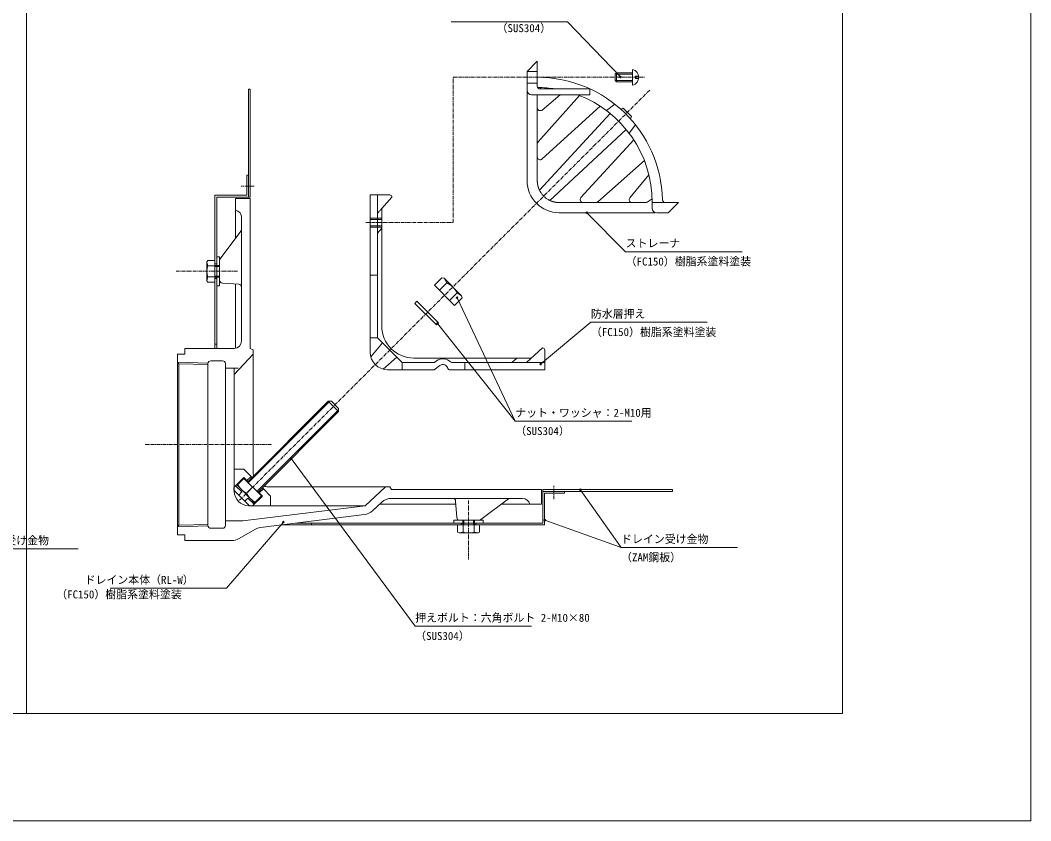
# Model space of a CAD drawing. Units: millimetres, scale not verified. Extents: x -690 to 690, y -477 to 478.
# Drawn here: x -4 to 690, y -477 to 72 of the extents above; entities that cross this region are included whole.
import ezdxf
from ezdxf.enums import TextEntityAlignment as Align

# ---------------------------------------------------------------- set-up
doc = ezdxf.new("R2010")
doc.units = ezdxf.units.MM
doc.header["$LTSCALE"] = 2
for name, pattern in [('USER1', [2, 1.25, -0.25, 0.25, -0.25]), ('USER2', [0.375, 0.25, -0.125]), ('USER3', [0.1875, 0.125, -0.0625])]:
    doc.linetypes.add(name, pattern=pattern)
for name, color, linetype, lineweight in [('0-0_0', 7, 'Continuous', 15), ('0-1_L-2', 7, 'Continuous', 18), ('0-2_L-1', 7, 'Continuous', 18), ('0-3_L-5', 2, 'USER1', 18), ('0-4_L-3', 7, 'Continuous', 18), ('0-5_L-6', 8, 'Continuous', 18), ('0-6_WAKU', 7, 'Continuous', 18), ('0-7_MOJI', 7, 'Continuous', 18)]:
    doc.layers.add(name, color=color, linetype=linetype, lineweight=lineweight)
doc.styles.add('ＭＳ ゴシック', font='')
doc.styles.get('ＭＳ ゴシック').set_extended_font_data('MS Gothic')

msp = doc.modelspace()

# ---------------------------------------------------------------- linework, layer by layer
at = {"layer": '0-0_0', "lineweight": 18}
msp.add_line((0.004, 343.755), (0.004, -403.745), dxfattribs=at)
at = {"layer": '0-0_0'}
for p, q in [((408.467, 33.042), (407.687, 33.853)), ((384.547, -59.421), (385.343, -60.217)), ((295.604, -117.711), (296.084, -118.729)), ((282.052, -135.464), (282.753, -136.344)), ((352.825, -164.168), (353.69, -163.448)), ((181.463, -228.301), (182.133, -229.204)), ((380.135, -249.586), (380.784, -250.505)), ((176.94, -271.931), (176.206, -272.783)), ((355.676, -270.856), (356.735, -271.235))]:
    msp.add_line(p, q, dxfattribs=at)
at = {"layer": '0-0_0', "lineweight": 18}
msp.add_lwpolyline([(-560.621, -403.745), (560.629, -403.745), (560.629, 343.755), (-560.621, 343.755)], close=True, dxfattribs=at)
at = {"layer": '0-0_0'}
for centre in [(408.077, 33.448), (384.945, -59.819), (295.844, -118.22), (282.403, -135.904), (353.258, -163.808), (181.798, -228.752), (380.46, -250.045), (356.205, -271.045), (176.573, -272.357)]:
    msp.add_circle(centre, 0.562, dxfattribs=at)
at = {"layer": '0-1_L-2'}
for p, q in [((153.77, -50.045), (153.77, -153.045)), ((143.77, -58.045), (143.77, -77.379)), ((147.77, -62.944), (147.77, -148.045)), ((133.17, -91.512), (147.37, -72.579)), ((129.57, -95.045), (130.77, -95.045)), ((132.77, -106.174), (132.77, -92.712)), ((129.57, -105.045), (130.77, -105.045)), ((134.637, -108.17), (145.903, -108.921)), ((143.77, -108.779), (143.77, -152.944)), ((129.57, -150.045), (130.77, -150.045)), ((103.77, -157.045), (103.77, -281.045)), ((108.77, -153.045), (142.77, -153.045)), ((155.77, -154.045), (153.77, -153.045)), ((155.77, -154.045), (155.77, -238.045)), ((103.77, -162.53), (124.802, -163.188)), ((103.77, -162.53), (104.77, -163.562)), ((104.77, -163.562), (104.77, -274.529)), ((104.77, -163.562), (124.77, -164.187)), ((124.77, -163.545), (124.77, -274.545)), ((126.77, -161.545), (134.77, -161.545)), ((136.77, -163.545), (136.77, -274.545)), ((136.77, -166.545), (142.77, -166.545)), ((142.77, -166.545), (142.77, -251.045)), ((142.77, -166.545), (145.614, -166.545)), ((149.385, -236.045), (142.77, -236.045)), ((154.335, -240.995), (149.385, -236.045)), ((154.335, -240.995), (151.507, -243.824)), ((154.335, -240.995), (155.042, -241.702)), ((147.971, -251.602), (143.729, -247.359)), ((152.214, -244.531), (151.507, -243.824)), ((162.82, -249.48), (159.992, -252.309)), ((162.113, -248.773), (162.82, -249.48)), ((162.82, -249.48), (167.77, -254.43)), ((249.77, -248.045), (165.77, -248.045)), ((249.77, -248.045), (250.77, -250.045)), ((143.022, -250.895), (152.921, -260.794)), ((147.971, -251.602), (145.85, -253.723)), ((152.214, -255.844), (150.093, -257.966)), ((152.214, -255.844), (156.457, -260.087)), ((155.749, -260.794), (162.113, -254.43)), ((159.992, -252.309), (159.285, -251.602)), ((162.113, -254.43), (159.992, -252.309)), ((167.77, -254.43), (167.77, -261.027)), ((353.77, -250.045), (250.77, -250.045)), ((340.871, -256.045), (250.899, -256.045)), ((312.304, -270.645), (331.237, -256.445)), ((148.77, -271.545), (232.77, -261.045)), ((232.77, -261.045), (152.77, -261.045)), ((244.095, -258.717), (237.798, -264.564)), ((295.037, -260.045), (242.665, -260.045)), ((295.646, -269.178), (294.895, -257.912)), ((345.77, -260.045), (326.437, -260.045)), ((160.789, -276.09), (232.234, -267.159)), ((103.77, -275.56), (104.77, -274.529)), ((103.77, -275.56), (124.802, -274.903)), ((104.77, -274.529), (124.77, -273.904)), ((126.77, -276.545), (134.77, -276.545)), ((136.77, -271.545), (148.77, -271.545)), ((157.011, -277.363), (146.098, -283.695)), ((195.97, -273.045), (195.97, -274.245)), ((297.641, -271.045), (311.104, -271.045)), ((298.77, -273.045), (298.77, -274.245)), ((308.77, -273.045), (308.77, -274.245)), ((108.77, -285.045), (141.079, -285.045))]:
    msp.add_line(p, q, dxfattribs=at)
for points in [[(130.77, -153.045), (130.77, -49.045), (152.57, -49.045), (152.57, -34.045), (151.37, -34.045), (151.37, -47.845), (129.57, -47.845), (129.57, -153.045)], [(153.77, -50.045), (143.77, -50.045), (143.77, -58.045)], [(108.77, -153.045), (108.77, -157.045), (103.77, -157.045)], [(155.77, -154.045), (155.77, -157.045), (142.77, -171.045)], [(151.507, -243.824), (149.385, -241.702), (143.022, -248.066)], [(249.77, -248.045), (246.77, -248.045), (232.77, -261.045)], [(175.544, -274.245), (355.97, -274.245), (355.97, -252.445), (369.77, -252.445), (369.77, -251.245), (354.77, -251.245), (354.77, -273.045), (185.144, -273.045)], [(353.77, -250.045), (353.77, -260.045), (345.77, -260.045)], [(108.77, -285.045), (108.77, -281.045), (103.77, -281.045)]]:
    msp.add_lwpolyline(points, dxfattribs=at)
for centre, radius, start, end in [((142.77, -62.944), 5, 0, 78.46304), ((145.77, -71.379), 2, 323.1301, 0), ((134.77, -92.712), 2, 143.1301, 180), ((134.77, -106.174), 2, 180, 266.18593), ((145.77, -110.917), 2, 0, 86.18593), ((142.77, -148.045), 5, 270, 0), ((126.77, -163.545), 2, 90, 180), ((134.77, -163.545), 2, 0, 90), ((165.77, -238.045), 10, 180, 195), ((144.436, -249.48), 2, 135, 225), ((165.77, -238.045), 10, 255, 270), ((152.77, -251.045), 10, 180, 270), ((250.899, -266.045), 10, 90, 132.8789), ((292.899, -258.045), 2, 3.81407, 90), ((332.437, -258.045), 2, 90, 126.8699), ((340.871, -261.045), 5, 11.53696, 90), ((154.335, -259.38), 2, 225, 315), ((230.994, -257.236), 10, 277.12502, 312.8789), ((297.641, -269.045), 2, 183.81407, 270), ((311.104, -269.045), 2, 270, 306.8699), ((126.77, -274.545), 2, 180, 270), ((134.77, -274.545), 2, 270, 0), ((162.029, -286.013), 10, 97.12502, 120.12318), ((141.079, -275.045), 10, 270, 300.12318)]:
    msp.add_arc(centre, radius, start, end, dxfattribs=at)
at = {"layer": '0-2_L-1'}
for p, q in [((280.166, -167.649), (284.124, -164.807)), ((280.271, -162.649), (281.791, -161.558))]:
    msp.add_line(p, q, dxfattribs=at)
for points in [[(152.57, -49.045), (153.77, -49.045), (153.77, 24.955), (152.57, 24.955)], [(354.77, -251.245), (443.77, -251.245), (443.77, -250.045), (354.77, -250.045)]]:
    msp.add_lwpolyline(points, close=True, dxfattribs=at)
for centre, radius, start, end in [((286.166, -167.649), 7.5, 44.90087, 125.68533), ((286.166, -167.649), 3.5, 12.83959, 125.68533), ((292.187, -161.649), 1, 224.90087, 270), ((290.554, -166.649), 1, 192.83959, 270)]:
    msp.add_arc(centre, radius, start, end, dxfattribs=at)
at = {"layer": '0-3_L-5'}
for p, q in [((293.142, 33.181), (424.762, 33.181)), ((293.142, -66.649), (293.142, 33.181)), ((428.253, 24.438), (146.408, -257.408)), ((156.47, -41.545), (147.47, -41.545)), ((233.166, -66.649), (293.142, -66.649)), ((144.981, -100.045), (102.847, -100.045)), ((81.587, -219.045), (168.611, -219.045)), ((362.27, -256.645), (362.27, -247.345)), ((303.77, -257.399), (303.77, -298.126))]:
    msp.add_line(p, q, dxfattribs=at)
at = {"layer": '0-4_L-3'}
for p, q in [((343.997, 37.181), (350.997, 37.181)), ((343.997, 37.181), (343.997, -37.819)), ((405.463, 36.356), (405.463, 30.006)), ((416.507, 38.581), (416.507, 27.781)), ((350.997, 29.181), (343.997, 29.181)), ((350.997, 12.264), (350.997, 21.181)), ((352.85, 25.187), (353.431, 26.144)), ((366.812, 21.181), (354.278, 10.728)), ((351.502, -11.238), (379.888, 20.709)), ((398.536, 10.277), (404.324, 14.651)), ((401.118, 8.245), (352.434, -44.225)), ((394.105, 13.383), (354.345, -22.894)), ((418.467, 0.509), (414.092, -5.28)), ((359.59, -51.382), (412.061, -2.697)), ((350.997, -21.417), (350.997, -12.567)), ((417.199, -9.711), (380.922, -49.471)), ((392.577, -52.314), (424.524, -23.928)), ((427.672, -33.796), (414.544, -49.538)), ((236.166, -47.649), (236.166, -155.649)), ((249.666, -47.649), (236.166, -47.649)), ((382.399, -52.819), (391.249, -52.819)), ((416.08, -52.819), (425.391, -52.819)), ((426.428, -52.528), (429.959, -50.385)), ((429.997, -52.819), (429.997, -56.819)), ((429.997, -52.819), (438.974, -52.819)), ((365.997, -59.819), (431.997, -59.819)), ((244.166, -63.474), (236.166, -63.474)), ((236.166, -64.474), (244.166, -64.474)), ((236.166, -68.824), (244.166, -68.824)), ((244.166, -69.824), (236.166, -69.824)), ((241.166, -73.756), (241.166, -145.679)), ((244.166, -69.824), (244.166, -70.424)), ((244.166, -69.824), (244.166, -132.549)), ((244.166, -73.756), (244.166, -137.649)), ((124.648, -96.293), (124.07, -93.545)), ((124.648, -96.293), (129.57, -96.293)), ((129.57, -96.045), (132.77, -96.045)), ((124.07, -106.545), (124.648, -103.798)), ((124.648, -103.798), (129.57, -103.798)), ((132.77, -104.045), (129.57, -104.045)), ((236.166, -102.649), (241.166, -102.649)), ((283.805, -113.07), (288.925, -107.95)), ((286.922, -104.873), (288.925, -107.95)), ((241.166, -130.161), (241.166, -113.654)), ((295.866, -114.89), (290.746, -120.01)), ((295.866, -114.89), (298.943, -116.894)), ((241.166, -145.679), (236.166, -145.679)), ((244.702, -149.214), (236.575, -158.755)), ((354.666, -152.649), (343.56, -162.649)), ((254.601, -159.114), (245.06, -167.241)), ((266.166, -159.649), (346.892, -159.649)), ((266.166, -159.649), (333.166, -159.649)), ((271.266, -159.649), (332.166, -159.649)), ((356.166, -167.649), (356.166, -154.149)), ((258.137, -162.649), (280.271, -162.649)), ((280.271, -162.649), (273.654, -162.649)), ((292.187, -162.649), (356.166, -162.649)), ((301.166, -162.649), (301.166, -167.649)), ((248.166, -167.649), (280.166, -167.649)), ((290.554, -167.649), (356.166, -167.649)), ((208.543, -189.333), (152.47, -245.406)), ((207.412, -189.333), (214.483, -196.404)), ((214.483, -195.272), (158.41, -251.346)), ((151.324, -252.492), (155.44, -248.376)), ((299.77, -274.245), (299.77, -271.045)), ((300.017, -279.168), (300.017, -274.245)), ((307.523, -279.168), (307.523, -274.245)), ((307.77, -271.045), (307.77, -274.245)), ((300.017, -279.168), (297.27, -279.745)), ((310.27, -279.745), (307.523, -279.168))]:
    msp.add_line(p, q, dxfattribs=at)
at = {"layer": '0-4_L-3', "color": 4}
for p, q in [((405.463, 35.356), (416.507, 35.356)), ((405.463, 31.006), (416.507, 31.006))]:
    msp.add_line(p, q, dxfattribs=at)
at = {"layer": '0-4_L-3', "color": 4, "linetype": 'USER3'}
for p, q in [((350.997, 12.264), (350.997, -12.567)), ((350.997, -21.417), (350.997, -38.938)), ((241.166, -63.474), (241.166, -47.649)), ((382.399, -52.819), (364.877, -52.819)), ((416.08, -52.819), (391.249, -52.819)), ((244.166, -56.924), (241.166, -60.256)), ((241.166, -63.474), (241.166, -69.824)), ((244.166, -63.474), (244.166, -69.824))]:
    msp.add_line(p, q, dxfattribs=at)
at = {"layer": '0-4_L-3', "linetype": 'USER2'}
msp.add_line((241.166, -73.756), (241.166, -69.824), dxfattribs=at)
at = {"layer": '0-4_L-3', "color": 6}
for p, q in [((132.77, -96.745), (129.57, -96.745)), ((132.77, -103.345), (129.57, -103.345)), ((300.47, -271.045), (300.47, -274.245)), ((307.07, -271.045), (307.07, -274.245))]:
    msp.add_line(p, q, dxfattribs=at)
at = {"layer": '0-4_L-3'}
for points in [[(343.997, 37.181), (350.997, 44.181), (350.997, 27.181)], [(416.507, 36.356), (405.463, 36.356), (404.463, 35.356), (404.463, 31.006), (405.463, 30.006), (416.507, 30.006)], [(420.661, 32.461), (418.407, 32.461), (418.407, 33.901), (420.661, 33.901)], [(352.997, 25.181), (386.997, 25.181), (386.997, 21.181), (346.997, 21.181)], [(408.543, 11.091), (410.04, 11.881), (415.697, 6.225), (414.907, 4.727)], [(251.166, -49.149), (244.166, -56.924), (244.166, -63.474)], [(432.997, -59.819), (440.997, -59.819), (447.997, -52.819), (438.974, -52.819)], [(241.166, -90.649), (241.166, -87.649), (241.166, -73.756), (244.166, -70.424)], [(241.166, -145.679), (258.137, -162.649), (258.137, -167.649)], [(333.56, -162.649), (336.892, -159.649), (346.892, -159.649)], [(330.06, -162.649), (316.166, -162.649), (313.166, -162.649)], [(158.975, -251.912), (214.483, -196.404), (214.483, -194.282), (209.533, -189.333), (207.412, -189.333), (151.904, -244.84)]]:
    msp.add_lwpolyline(points, dxfattribs=at)
for points in [[(130.77, -110.045), (130.77, -90.045), (132.77, -90.045), (132.77, -110.045)], [(129.57, -107.545), (124.648, -107.545), (124.07, -106.545), (124.07, -93.545), (124.648, -92.545), (129.57, -92.545)], [(286.922, -104.873), (298.943, -116.894), (299.336, -118.36), (294.216, -123.48), (280.335, -109.6), (285.455, -104.48)], [(266.87, -122.096), (268.285, -120.682), (283.134, -135.531), (281.72, -136.945)], [(161.45, -254.386), (149.429, -242.366), (144.777, -247.018), (156.797, -259.039)], [(313.77, -273.045), (293.77, -273.045), (293.77, -271.045), (313.77, -271.045)], [(311.27, -274.245), (311.27, -279.168), (310.27, -279.745), (297.27, -279.745), (296.27, -279.168), (296.27, -274.245)]]:
    msp.add_lwpolyline(points, close=True, dxfattribs=at)
for centre, radius, start, end in [((415.136, 33.181), 5.571, 0, 75.74997), ((350.997, -52.819), 86, 1.30229, 90), ((415.136, 33.181), 5.571, 284.25003, 0), ((346.997, 24.181), 3, 180, 270), ((352.997, 27.181), 2, 180, 270), ((350.997, -52.819), 79, 80.87394, 89.80548), ((350.997, -52.819), 79, 0, 69.506), ((352.997, 12.264), 2, 180, 309.82607), ((352.997, -12.567), 2, 138.37804, 180), ((352.997, -21.417), 2, 180, 312.37754), ((365.997, -37.819), 22, 180, 270), ((249.666, -49.149), 1.5, 0, 90), ((382.399, -50.819), 2, 137.62246, 270), ((391.249, -50.819), 2, 270, 311.62196), ((416.08, -50.819), 2, 140.17393, 270), ((425.391, -50.819), 2, 270, 301.25937), ((438.974, -50.819), 2, 181.30229, 270), ((432.997, -56.819), 3, 180, 270), ((136.555, -100.045), 12.485, 162.50768, 197.49232), ((281.448, -122.367), 16.241, 27.41205, 62.58795), ((266.166, -137.649), 22, 180, 270), ((354.666, -154.149), 1.5, 0, 90), ((248.166, -155.649), 12, 180, 270), ((156.462, -241.343), 12.276, 204.74428, 245.25572), ((162.472, -247.354), 12.276, 204.74428, 245.25572), ((303.77, -267.26), 12.485, 252.50768, 287.49232)]:
    msp.add_arc(centre, radius, start, end, dxfattribs=at)
at = {"layer": '0-4_L-3', "color": 4, "linetype": 'USER3'}
msp.add_arc((365.997, -37.819), 15, 180, 270, dxfattribs=at)
at = {"layer": '0-5_L-6'}
msp.add_line((286.642, -256.174), (287.642, -256.174), dxfattribs=at)
at = {"layer": '0-6_WAKU'}
msp.add_lwpolyline([(-689.996, -477.495), (690.004, -477.495), (690.004, 477.505), (-689.996, 477.505)], close=True, dxfattribs=at)
at = {"layer": '0-7_MOJI'}
for p, q in [((371.758, 71.202), (291.758, 71.202)), ((408.077, 33.448), (371.758, 71.202)), ((384.945, -59.819), (411.689, -86.578)), ((411.689, -86.578), (491.689, -86.578)), ((295.844, -118.22), (335.854, -203.016)), ((282.403, -135.904), (335.854, -203.016)), ((353.258, -163.808), (387.796, -135.027)), ((387.796, -135.027), (467.796, -135.027)), ((335.854, -203.016), (415.854, -203.016)), ((181.798, -228.752), (267.094, -343.8)), ((380.46, -250.045), (408.546, -289.778)), ((176.573, -272.357), (137.459, -317.771)), ((356.205, -271.045), (408.546, -289.778)), ((-44.467, -290.728), (35.533, -290.728)), ((408.546, -289.778), (488.546, -289.778)), ((137.459, -317.771), (57.459, -317.771)), ((267.094, -343.8), (347.094, -343.8))]:
    msp.add_line(p, q, dxfattribs=at)

# ---------------------------------------------------------------- texts
at = {"layer": '0-7_MOJI', "style": 'ＭＳ ゴシック'}
for s, p in [('（SUS304）', (323.027, 62.572)), ('ストレーナ', (411.689, -85.207)), ('（FC150）樹脂系塗料塗装 ', (411.689, -97.734)), ('防水層押え ', (387.796, -133.657)), ('（FC150）樹脂系塗料塗装 ', (387.796, -146.183)), ('ナット・ワッシャ：2-M10用 ', (335.854, -201.646)), ('（SUS304） ', (335.854, -214.173)), ('ドレイン受け金物 ', (-44.467, -289.357)), ('ドレイン受け金物 ', (408.546, -288.407)), ('（ZAM鋼板）', (408.546, -300.934)), ('ドレイン本体（RL-W）', (39.998, -316.4)), ('（FC150）樹脂系塗料塗装 ', (20.505, -326.4)), ('押えボルト：六角ボルト 2-M10×80', (267.094, -342.43)), ('（SUS304）', (267.094, -354.957))]:
    msp.add_text(s, height=5.499, dxfattribs=at).set_placement(p, align=Align.BOTTOM_LEFT)

doc.saveas('drawing.dxf')
